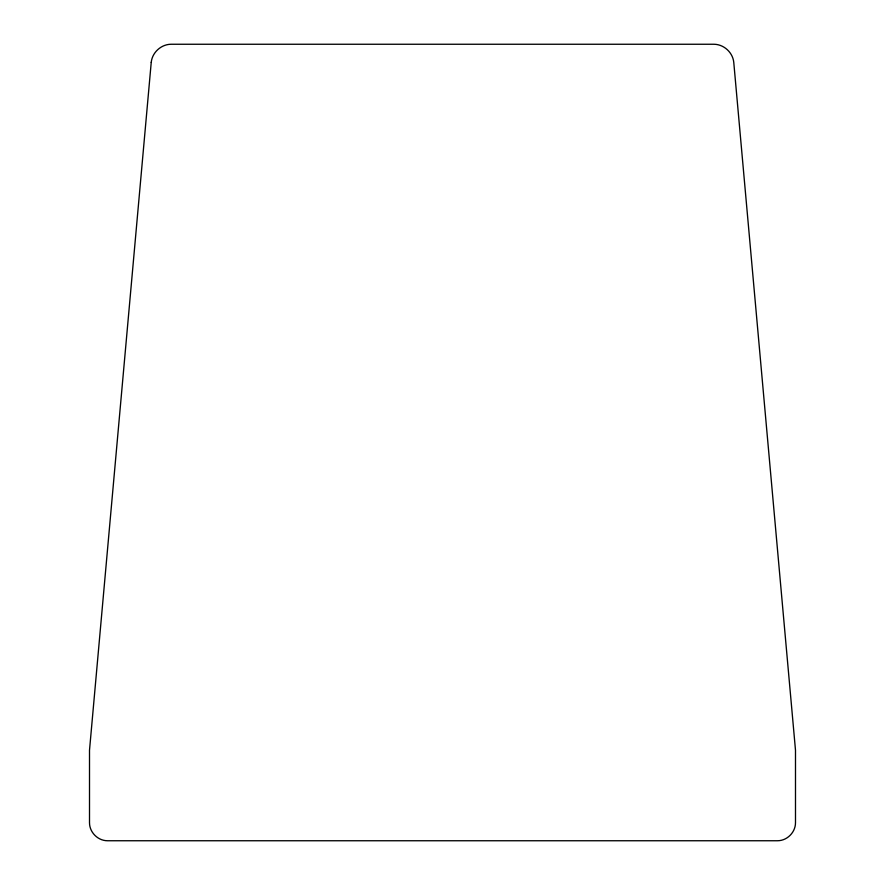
<?xml version="1.0" encoding="UTF-8"?>
<svg xmlns="http://www.w3.org/2000/svg" width="885" height="885" viewBox="0 0 885 885"><rect width="100%" height="100%" fill="white"/><g stroke="black" fill="none" stroke-linecap="round" stroke-linejoin="round"><path stroke-width="1.33" d="M151.235 62.348L89.507 750.237L89.507 822.652C89.44 832.342 97.925 840.816 107.616 840.75L777.384 840.75C787.075 840.816 795.56 832.342 795.493 822.652L795.493 750.237L733.765 62.348C732.791 52.469 723.875 44.338 713.952 44.25L171.048 44.25C161.125 44.338 152.209 52.469 151.235 62.348"/></g></svg>
